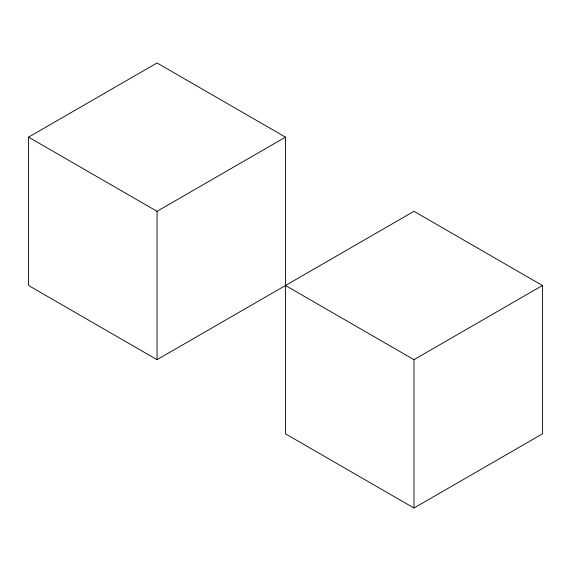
<?xml version="1.0" encoding="UTF-8"?>
<svg xmlns="http://www.w3.org/2000/svg" width="571" height="571" viewBox="0 0 571 571"><rect width="100%" height="100%" fill="white"/><g stroke="black" fill="none" stroke-linecap="round" stroke-linejoin="round"><path stroke-width="0.86" d="M28.55 137.147L157.025 62.974L285.5 137.147L285.5 433.853L413.975 508.026L542.45 433.853L542.45 285.5L413.975 211.327L157.025 359.673L28.55 285.5L28.55 137.147L157.025 211.327L285.5 137.147M285.5 285.5L413.975 359.673L542.45 285.5M413.975 359.673L413.975 508.026M157.025 211.327L157.025 359.673"/></g></svg>
